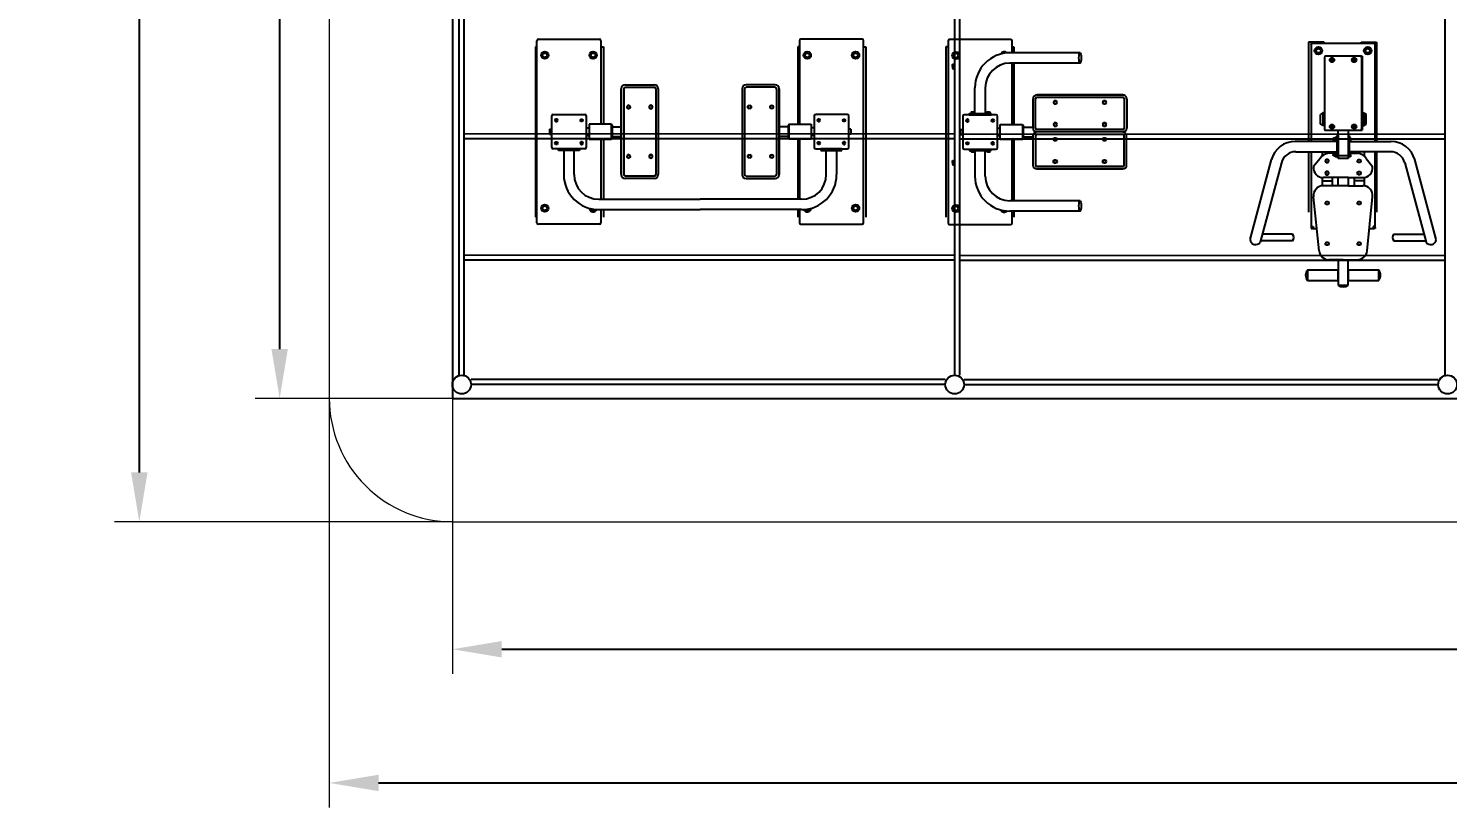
# Model space of a CAD drawing. Header units: millimetres. Extents: x -6447 to 5849, y -3618 to 2655.
# Drawn here: x -6447 to -689, y -3618 to -459 of the extents above; entities that cross this region are included whole.
import ezdxf

# ---------------------------------------------------------------- set-up
doc = ezdxf.new("R2010")
doc.units = ezdxf.units.MM
for name, color, linetype in [('DIKOM_ЗОНА', 80, 'Continuous'), ('DIKOM_ОБЪЕКТ', 7, 'Continuous'), ('DIKOM_РАЗМЕР_ЗОНА', 7, 'Continuous'), ('DIKOM_РАЗМЕР_ОБЪЕКТА', 7, 'Continuous')]:
    doc.layers.add(name, color=color, linetype=linetype)
doc.styles.add('style1', font='arial.ttf', dxfattribs={"width": 0.8})
doc.dimstyles.new('1-50', dxfattribs={"dimtxt": 300, "dimasz": 200, "dimexe": 100, "dimexo": 0, "dimgap": 100, "dimtad": 1, "dimdec": 0, "dimtxsty": 'style1', "dimcen": 0, "dimclrd": 7, "dimclre": 7, "dimadec": 1, "dimazin": 2, "dimtfac": 1, "dimtdec": 0, "dimtmove": 0, "dimatfit": 3, "dimfxl": 0, "dimlwd": 25, "dimlwe": 18, "dimarcsym": 0})

# ---------------------------------------------------------------- blocks, each defined once
blk = doc.blocks.new('*D0')
at = {"layer": 'Defpoints', "color": 0, "transparency": 16777216}
for p in [(-4725.7, -1959), (5348.7, -1960), (5348.7, -2976)]:
    blk.add_point(p, dxfattribs=at)
at = {"layer": 'DIKOM_РАЗМЕР_ОБЪЕКТА', "color": 7, "lineweight": 18, "transparency": 16777216}
for p, q in [((-4725.7, -1959), (-4725.7, -3076)), ((5348.7, -1960), (5348.7, -3076))]:
    blk.add_line(p, q, dxfattribs=at)
at = {"layer": 'DIKOM_РАЗМЕР_ОБЪЕКТА', "color": 7, "lineweight": 25, "transparency": 16777216}
blk.add_line((-4525.7, -2976), (5148.7, -2976), dxfattribs=at)
at = {"layer": 'DIKOM_РАЗМЕР_ОБЪЕКТА', "color": 7, "transparency": 16777216}
for points in [[(-4525.7, -2942.7), (-4525.7, -3009.3), (-4725.7, -2976)], [(5148.7, -2942.7), (5148.7, -3009.3), (5348.7, -2976)]]:
    blk.add_solid(points, dxfattribs=at)
at = {"layer": 'DIKOM_РАЗМЕР_ОБЪЕКТА', "color": 0, "transparency": 16777216, "insert": (311.5, -2722.8), "char_height": 300, "attachment_point": 5, "style": 'style1'}
blk.add_mtext('10000', dxfattribs=at)
blk = doc.blocks.new('*D1')
at = {"layer": 'Defpoints', "color": 0, "transparency": 16777216}
for p in [(-5427, 2154.8), (-4725.7, 2154.8), (-4725.7, -1959)]:
    blk.add_point(p, dxfattribs=at)
at = {"layer": 'DIKOM_РАЗМЕР_ОБЪЕКТА', "color": 7, "lineweight": 18, "transparency": 16777216}
for p, q in [((-4725.7, 2154.8), (-5527, 2154.8)), ((-4725.7, -1959), (-5527, -1959))]:
    blk.add_line(p, q, dxfattribs=at)
at = {"layer": 'DIKOM_РАЗМЕР_ОБЪЕКТА', "color": 7, "lineweight": 25, "transparency": 16777216}
blk.add_line((-5427, -1759), (-5427, 1954.8), dxfattribs=at)
at = {"layer": 'DIKOM_РАЗМЕР_ОБЪЕКТА', "color": 7, "transparency": 16777216}
for points in [[(-5460.3, 1954.8), (-5393.7, 1954.8), (-5427, 2154.8)], [(-5460.3, -1759), (-5393.7, -1759), (-5427, -1959)]]:
    blk.add_solid(points, dxfattribs=at)
at = {"layer": 'DIKOM_РАЗМЕР_ОБЪЕКТА', "color": 0, "transparency": 16777216, "insert": (-5680.2, 97.9), "char_height": 300, "attachment_point": 5, "rotation": 90, "style": 'style1'}
blk.add_mtext('4000', dxfattribs=at)
blk = doc.blocks.new('*D2')
at = {"layer": 'Defpoints', "color": 0, "transparency": 16777216}
for p in [(-4725.7, 2654.8), (-5996.5, -2459), (-4725.7, -2459)]:
    blk.add_point(p, dxfattribs=at)
at = {"layer": 'DIKOM_РАЗМЕР_ЗОНА', "color": 7, "lineweight": 18, "transparency": 16777216}
for p, q in [((-4725.7, 2654.8), (-6096.5, 2654.8)), ((-4725.7, -2459), (-6096.5, -2459))]:
    blk.add_line(p, q, dxfattribs=at)
at = {"layer": 'DIKOM_РАЗМЕР_ЗОНА', "color": 7, "lineweight": 25, "transparency": 16777216}
blk.add_line((-5996.5, 2454.8), (-5996.5, -2259), dxfattribs=at)
at = {"layer": 'DIKOM_РАЗМЕР_ЗОНА', "color": 7, "transparency": 16777216}
for points in [[(-6029.8, 2454.8), (-5963.2, 2454.8), (-5996.5, 2654.8)], [(-6029.8, -2259), (-5963.2, -2259), (-5996.5, -2459)]]:
    blk.add_solid(points, dxfattribs=at)
at = {"layer": 'DIKOM_РАЗМЕР_ЗОНА', "color": 0, "transparency": 16777216, "insert": (-6249.7, 97.9), "char_height": 300, "attachment_point": 5, "rotation": 90, "style": 'style1'}
blk.add_mtext('5000', dxfattribs=at)
blk = doc.blocks.new('*D3')
at = {"layer": 'Defpoints', "color": 0, "transparency": 16777216}
for p in [(-5225.7, -1959), (5848.7, -1959), (5848.7, -3518)]:
    blk.add_point(p, dxfattribs=at)
at = {"layer": 'DIKOM_РАЗМЕР_ЗОНА', "color": 7, "lineweight": 18, "transparency": 16777216}
for p, q in [((-5225.7, -1959), (-5225.7, -3618)), ((5848.7, -1959), (5848.7, -3618))]:
    blk.add_line(p, q, dxfattribs=at)
at = {"layer": 'DIKOM_РАЗМЕР_ЗОНА', "color": 7, "lineweight": 25, "transparency": 16777216}
blk.add_line((-5025.7, -3518), (5648.7, -3518), dxfattribs=at)
at = {"layer": 'DIKOM_РАЗМЕР_ЗОНА', "color": 7, "transparency": 16777216}
for points in [[(-5025.7, -3484.7), (-5025.7, -3551.3), (-5225.7, -3518)], [(5648.7, -3484.7), (5648.7, -3551.3), (5848.7, -3518)]]:
    blk.add_solid(points, dxfattribs=at)
at = {"layer": 'DIKOM_РАЗМЕР_ЗОНА', "color": 0, "transparency": 16777216, "insert": (311.5, -3264.8), "char_height": 300, "attachment_point": 5, "style": 'style1'}
blk.add_mtext('11000', dxfattribs=at)

msp = doc.modelspace()

# ---------------------------------------------------------------- linework, layer by layer
at = {"layer": 'DIKOM_ЗОНА', "color": 3, "lineweight": 15}
msp.add_lwpolyline([(-4725.7, -2459), (5348.7, -2459, 0.414214), (5848.7, -1959), (5848.7, 2154.8, 0.414214), (5348.7, 2654.8), (-4725.7, 2654.8, 0.414214), (-5225.7, 2154.8), (-5225.7, -1959, 0.414214)], format="xyb", close=True, dxfattribs=at)
at = {"layer": 'DIKOM_ОБЪЕКТ'}
for p, q in [((-4725.7, 2154.8), (-4725.7, -1959)), ((-4698.5, -1864.8), (-4698.5, 2060.5)), ((-4678.5, -1864.8), (-4678.5, 2060.5)), ((-2688.5, 2059.2), (-2688.5, -1864.8)), ((-2668.5, 2059.2), (-2668.5, -1864.8)), ((-698.5, -1864.8), (-698.5, 2060.5)), ((-4383.4, -1246.4), (-4383.4, -508.4)), ((-4377.4, -502.4), (-4129.4, -502.4)), ((-4123.4, -508.4), (-4123.4, -847.4)), ((-3318.4, -508.4), (-3318.4, -847.4)), ((-3064.4, -502.4), (-3312.4, -502.4)), ((-3058.4, -1246.4), (-3058.4, -508.4)), ((-2715.3, -509.5), (-2715.3, -1247.5)), ((-2461.3, -503.5), (-2709.3, -503.5)), ((-2455.3, -557.5), (-2455.3, -509.5)), ((-1189.5, -514.3), (-1252.5, -514.3)), ((-1252.5, -514.3), (-1252.5, -916.7)), ((-1189.5, -519.3), (-1189.5, -514.3)), ((-1039.5, -514.3), (-976.5, -514.3)), ((-1039.5, -519.3), (-1039.5, -514.3)), ((-976.5, -514.3), (-976.5, -916.7)), ((-4383.4, -533.3), (-4389.5, -533.3)), ((-4389.5, -533.3), (-4389.5, -1223.3)), ((-4123.4, -533.3), (-4113.5, -533.3)), ((-4113.5, -533.3), (-4113.5, -847.4)), ((-3318.4, -533.3), (-3324.5, -533.3)), ((-3324.5, -533.3), (-3324.5, -847.4)), ((-3058.4, -533.3), (-3048.5, -533.3)), ((-3048.5, -533.3), (-3048.5, -1223.3)), ((-2715.3, -533.3), (-2724.5, -533.3)), ((-2724.5, -533.3), (-2724.5, -1223.3)), ((-2179.6, -557.5), (-2464.3, -557.5)), ((-2455.3, -533.3), (-2448.5, -533.3)), ((-2448.5, -533.3), (-2448.5, -557.5)), ((-1238.5, -519.3), (-1242.5, -519.3)), ((-1242.5, -523.3), (-1242.5, -519.3)), ((-1242.5, -523.3), (-1242.5, -519.3)), ((-1238.5, -519.3), (-1242.5, -519.3)), ((-1242.5, -523.3), (-1242.5, -519.3)), ((-1242.5, -519.3), (-1238.5, -519.3)), ((-1242.5, -523.3), (-1242.5, -916.7)), ((-986.5, -519.3), (-1238.5, -519.3)), ((-1041.5, -571.8), (-1183.5, -571.8)), ((-1035.5, -571.8), (-1037.5, -571.8)), ((-1035.5, -571.8), (-1037.5, -571.8)), ((-1037.5, -571.8), (-1037.5, -576.8)), ((-1035.5, -571.8), (-1035.5, -871.8)), ((-986.5, -519.3), (-982.5, -519.3)), ((-982.5, -519.3), (-986.5, -519.3)), ((-982.5, -519.3), (-982.5, -523.3)), ((-982.5, -523.3), (-982.5, -519.3)), ((-982.5, -916.7), (-982.5, -523.3)), ((-2696.9, -605.2), (-2696, -603.6)), ((-2696.9, -612.8), (-2696.9, -605.2)), ((-2696.9, -612.8), (-2696.9, -620.4)), ((-2696.9, -620.4), (-2696, -622)), ((-2696, -603.6), (-2690.5, -603.6)), ((-2696, -608.2), (-2690.5, -608.2)), ((-2696, -617.4), (-2690.5, -617.4)), ((-2696, -622), (-2690.5, -622)), ((-2690.5, -612.8), (-2690.5, -602.8)), ((-2690.5, -602.8), (-2688.5, -602.8)), ((-2690.5, -603.6), (-2690.5, -612.8)), ((-2690.5, -622), (-2690.5, -612.8)), ((-2690.5, -612.8), (-2690.5, -622.8)), ((-2690.5, -622.8), (-2688.5, -622.8)), ((-2688.5, -602.8), (-2688.5, -612.8)), ((-2688.5, -622.8), (-2688.5, -612.8)), ((-2179.6, -599.5), (-2464.3, -599.5)), ((-2455.3, -848.5), (-2455.3, -599.5)), ((-2448.5, -599.5), (-2448.5, -848.5)), ((-1187.5, -575.8), (-1187.5, -867.8)), ((-1037.5, -576.8), (-1037.5, -866.8)), ((-4025, -687.4), (-3907, -687.4)), ((-3416.7, -687.4), (-3534.7, -687.4)), ((-4041, -1051.4), (-4041, -703.4)), ((-4041, -703.4), (-4041, -1051.4)), ((-4031, -703.4), (-4031, -1051.4)), ((-4025, -697.4), (-3907, -697.4)), ((-3901, -703.4), (-3901, -1051.4)), ((-3891, -703.4), (-3891, -1051.4)), ((-3550.7, -703.4), (-3550.7, -1051.4)), ((-3540.7, -703.4), (-3540.7, -1051.4)), ((-3416.7, -697.4), (-3534.7, -697.4)), ((-3410.7, -703.4), (-3410.7, -1051.4)), ((-3400.7, -1051.4), (-3400.7, -703.4)), ((-3400.7, -703.4), (-3400.7, -1051.4)), ((-2606.3, -803.5), (-2606.3, -699.5)), ((-2564.3, -699.5), (-2564.3, -803.5)), ((-2370.6, -862.4), (-2370.6, -744.4)), ((-2360.6, -862.4), (-2360.6, -744.4)), ((-2354.6, -728.4), (-2006.6, -728.5)), ((-2006.6, -728.5), (-2354.6, -728.4)), ((-2006.6, -738.5), (-2354.6, -738.4)), ((-2000.6, -744.5), (-2000.6, -862.5)), ((-1990.6, -744.5), (-1990.6, -862.5)), ((-4011, -769.9), (-4017.5, -773.6)), ((-4017.5, -773.6), (-4017.5, -781.1)), ((-4017.5, -781.1), (-4011, -784.9)), ((-4004.5, -773.6), (-4011, -769.9)), ((-4011, -784.9), (-4004.5, -781.1)), ((-4004.5, -781.1), (-4004.5, -773.6)), ((-3921, -769.9), (-3927.5, -773.6)), ((-3927.5, -773.6), (-3927.5, -781.1)), ((-3927.5, -781.1), (-3921, -784.9)), ((-3914.5, -773.6), (-3921, -769.9)), ((-3921, -784.9), (-3914.5, -781.1)), ((-3914.5, -781.1), (-3914.5, -773.6)), ((-3527.2, -773.6), (-3520.7, -769.9)), ((-3527.2, -781.1), (-3527.2, -773.6)), ((-3520.7, -784.9), (-3527.2, -781.1)), ((-3520.7, -769.9), (-3514.2, -773.6)), ((-3514.2, -781.1), (-3520.7, -784.9)), ((-3514.2, -773.6), (-3514.2, -781.1)), ((-3437.2, -773.6), (-3430.7, -769.9)), ((-3437.2, -781.1), (-3437.2, -773.6)), ((-3430.7, -784.9), (-3437.2, -781.1)), ((-3430.7, -769.9), (-3424.2, -773.6)), ((-3424.2, -781.1), (-3430.7, -784.9)), ((-3424.2, -773.6), (-3424.2, -781.1)), ((-2630.1, -808.5), (-2630.1, -803.5)), ((-2630.1, -803.5), (-2540.6, -803.5)), ((-2621, -798.2), (-2622.4, -799)), ((-2622.4, -799), (-2622.4, -803.5)), ((-2622.4, -803.5), (-2614.9, -803.5)), ((-2614.9, -798.2), (-2621, -798.2)), ((-2618.6, -799), (-2618.6, -803.5)), ((-2614.9, -798.2), (-2608.7, -798.2)), ((-2607.4, -803.5), (-2614.9, -803.5)), ((-2611.1, -799), (-2611.1, -803.5)), ((-2608.7, -798.2), (-2607.4, -799)), ((-2607.4, -799), (-2607.4, -803.5)), ((-2557.7, -798.2), (-2559, -799)), ((-2559, -799), (-2559, -803.5)), ((-2559, -803.5), (-2551.5, -803.5)), ((-2551.5, -798.2), (-2557.7, -798.2)), ((-2555.3, -799), (-2555.3, -803.5)), ((-2551.5, -798.2), (-2545.4, -798.2)), ((-2544, -803.5), (-2551.5, -803.5)), ((-2547.8, -799), (-2547.8, -803.5)), ((-2545.4, -798.2), (-2544, -799)), ((-2544, -799), (-2544, -803.5)), ((-2540.6, -808.5), (-2540.6, -803.5)), ((-2284.4, -751.9), (-2288.1, -758.4)), ((-2288.1, -758.4), (-2284.4, -764.9)), ((-2276.9, -751.9), (-2284.4, -751.9)), ((-2284.4, -764.9), (-2276.9, -764.9)), ((-2273.1, -758.4), (-2276.9, -751.9)), ((-2276.9, -764.9), (-2273.1, -758.4)), ((-2084.4, -752), (-2088.1, -758.5)), ((-2088.1, -758.5), (-2084.4, -765)), ((-2076.9, -752), (-2084.4, -752)), ((-2084.4, -765), (-2076.9, -765)), ((-2073.1, -758.5), (-2076.9, -752)), ((-2076.9, -765), (-2073.1, -758.5)), ((-1194.5, -801.3), (-1204.5, -807.1)), ((-1187.5, -801.3), (-1194.5, -801.3)), ((-1194.5, -801.3), (-1194.5, -852.3)), ((-1035.5, -801.3), (-1028.5, -801.3)), ((-1028.5, -801.3), (-1018.5, -807.1)), ((-1028.5, -801.3), (-1028.5, -852.3)), ((-4323.4, -941.4), (-4323.4, -813.4)), ((-4317.4, -807.4), (-4189.4, -807.4)), ((-4307.5, -826), (-4310.4, -831)), ((-4310.4, -831), (-4307.5, -836)), ((-4301.8, -826), (-4307.5, -826)), ((-4307.5, -836), (-4301.8, -836)), ((-4298.9, -831), (-4301.8, -826)), ((-4301.8, -836), (-4298.9, -831)), ((-4207.8, -831), (-4205, -826)), ((-4205, -836), (-4207.8, -831)), ((-4205, -826), (-4199.2, -826)), ((-4199.2, -836), (-4205, -836)), ((-4199.2, -826), (-4196.3, -831)), ((-4196.3, -831), (-4199.2, -836)), ((-4183.4, -813.4), (-4183.4, -941.4)), ((-4183.4, -862.4), (-4171.4, -862.4)), ((-4171.4, -847.4), (-4171.4, -907.4)), ((-4081.4, -847.4), (-4171.4, -847.4)), ((-4081.4, -907.4), (-4081.4, -847.4)), ((-4081.4, -847.4), (-4077.4, -851.1)), ((-4077.4, -851.1), (-4077.4, -903.9)), ((-4077.4, -857.4), (-4041, -857.4)), ((-3364.4, -857.4), (-3400.7, -857.4)), ((-3360.4, -847.4), (-3364.4, -851.1)), ((-3364.4, -851.1), (-3364.4, -903.9)), ((-3360.4, -907.4), (-3360.4, -847.4)), ((-3360.4, -847.4), (-3270.4, -847.4)), ((-3270.4, -847.4), (-3270.4, -907.4)), ((-3258.4, -862.4), (-3270.4, -862.4)), ((-3258.4, -813.4), (-3258.4, -941.4)), ((-3124.4, -807.4), (-3252.4, -807.4)), ((-3242.5, -826), (-3245.4, -831)), ((-3245.4, -831), (-3242.5, -836)), ((-3236.8, -826), (-3242.5, -826)), ((-3242.5, -836), (-3236.8, -836)), ((-3233.9, -831), (-3236.8, -826)), ((-3236.8, -836), (-3233.9, -831)), ((-3142.8, -831), (-3140, -826)), ((-3140, -836), (-3142.8, -831)), ((-3140, -826), (-3134.2, -826)), ((-3134.2, -836), (-3140, -836)), ((-3134.2, -826), (-3131.3, -831)), ((-3131.3, -831), (-3134.2, -836)), ((-3118.4, -941.4), (-3118.4, -813.4)), ((-2655.3, -814.5), (-2655.3, -942.5)), ((-2521.3, -808.5), (-2649.3, -808.5)), ((-2639.5, -827.1), (-2642.4, -832.1)), ((-2642.4, -832.1), (-2639.5, -837.1)), ((-2633.8, -827.1), (-2639.5, -827.1)), ((-2639.5, -837.1), (-2633.8, -837.1)), ((-2630.9, -832.1), (-2633.8, -827.1)), ((-2633.8, -837.1), (-2630.9, -832.1)), ((-2630.1, -808.5), (-2540.6, -808.5)), ((-2539.8, -832.1), (-2536.9, -827.1)), ((-2536.9, -837.1), (-2539.8, -832.1)), ((-2536.9, -827.1), (-2531.2, -827.1)), ((-2531.2, -837.1), (-2536.9, -837.1)), ((-2531.2, -827.1), (-2528.3, -832.1)), ((-2528.3, -832.1), (-2531.2, -837.1)), ((-2515.3, -942.5), (-2515.3, -814.5)), ((-2515.3, -863.5), (-2503.3, -863.5)), ((-2503.3, -908.5), (-2503.3, -848.5)), ((-2503.3, -848.5), (-2413.3, -848.5)), ((-2413.3, -848.5), (-2413.3, -908.5)), ((-2413.3, -848.5), (-2409.3, -851.9)), ((-2409.3, -904.7), (-2409.3, -851.9)), ((-2409.3, -858.5), (-2370.6, -858.5)), ((-2284.4, -841.9), (-2288.1, -848.4)), ((-2288.1, -848.4), (-2284.4, -854.9)), ((-2276.9, -841.9), (-2284.4, -841.9)), ((-2284.4, -854.9), (-2276.9, -854.9)), ((-2273.1, -848.5), (-2276.9, -841.9)), ((-2276.9, -854.9), (-2273.1, -848.5)), ((-2084.4, -842), (-2088.1, -848.5)), ((-2088.1, -848.5), (-2084.4, -855)), ((-2076.9, -842), (-2084.4, -842)), ((-2084.4, -855), (-2076.9, -855)), ((-2073.1, -848.5), (-2076.9, -842)), ((-2076.9, -855), (-2073.1, -848.5)), ((-1204.5, -846.6), (-1204.5, -807.1)), ((-1194.5, -852.3), (-1204.5, -846.6)), ((-1187.5, -852.3), (-1194.5, -852.3)), ((-1035.5, -852.3), (-1028.5, -852.3)), ((-1028.5, -852.3), (-1018.5, -846.6)), ((-1018.5, -846.6), (-1018.5, -807.1)), ((-2688.5, -886.8), (-4678.5, -885.9)), ((-2688.5, -906.8), (-4678.5, -905.9)), ((-4332.1, -867.4), (-4332.1, -887.4)), ((-4332.1, -867.4), (-4323.4, -867.4)), ((-4332.1, -887.4), (-4323.4, -887.4)), ((-4310.4, -923.8), (-4307.5, -918.8)), ((-4307.5, -918.8), (-4301.8, -918.8)), ((-4301.8, -918.8), (-4298.9, -923.8)), ((-4205, -918.8), (-4207.8, -923.8)), ((-4199.2, -918.8), (-4205, -918.8)), ((-4196.3, -923.8), (-4199.2, -918.8)), ((-4183.4, -892.4), (-4171.4, -892.4)), ((-4171.4, -907.4), (-4081.4, -907.4)), ((-4123.4, -907.4), (-4123.4, -1151.4)), ((-4113.5, -907.4), (-4113.5, -1151.4)), ((-4081.4, -907.4), (-4077.4, -903.9)), ((-4077.4, -897.4), (-4041, -897.4)), ((-3364.4, -897.4), (-3400.7, -897.4)), ((-3360.4, -907.4), (-3364.4, -903.9)), ((-3270.4, -907.4), (-3360.4, -907.4)), ((-3324.5, -907.4), (-3324.5, -1151.4)), ((-3318.4, -907.4), (-3318.4, -1151.4)), ((-3258.4, -892.4), (-3270.4, -892.4)), ((-3245.4, -923.8), (-3242.5, -918.8)), ((-3242.5, -918.8), (-3236.8, -918.8)), ((-3236.8, -918.8), (-3233.9, -923.8)), ((-3140, -918.8), (-3142.8, -923.8)), ((-3134.2, -918.8), (-3140, -918.8)), ((-3131.3, -923.8), (-3134.2, -918.8)), ((-3109.6, -867.4), (-3118.4, -867.4)), ((-3109.6, -887.4), (-3118.4, -887.4)), ((-3109.6, -867.4), (-3109.6, -887.4)), ((-2668, -886.8), (-698.5, -885.9)), ((-2668, -906.8), (-698.5, -905.9)), ((-2664.1, -888.5), (-2664.1, -868.5)), ((-2664.1, -868.5), (-2655.3, -868.5)), ((-2664.1, -888.5), (-2655.3, -888.5)), ((-2642.4, -924.9), (-2639.5, -919.9)), ((-2639.5, -919.9), (-2633.8, -919.9)), ((-2633.8, -919.9), (-2630.9, -924.9)), ((-2536.9, -919.9), (-2539.8, -924.9)), ((-2531.2, -919.9), (-2536.9, -919.9)), ((-2528.3, -924.9), (-2531.2, -919.9)), ((-2515.3, -893.5), (-2503.3, -893.5)), ((-2413.3, -908.5), (-2503.3, -908.5)), ((-2455.3, -1157.5), (-2455.3, -908.5)), ((-2448.5, -908.5), (-2448.5, -1157.5)), ((-2413.3, -908.5), (-2409.3, -904.7)), ((-2409.3, -898.5), (-2370.7, -898.5)), ((-2370.7, -894.4), (-2370.7, -1012.4)), ((-2360.7, -894.4), (-2360.7, -1012.4)), ((-2006.7, -888.5), (-2354.7, -888.4)), ((-2006.6, -868.5), (-2354.6, -868.4)), ((-2006.6, -878.5), (-2354.6, -878.4)), ((-2006.6, -878.5), (-2354.6, -878.4)), ((-2288.2, -908.4), (-2284.4, -901.9)), ((-2284.4, -914.9), (-2288.2, -908.4)), ((-2284.4, -901.9), (-2276.9, -901.9)), ((-2276.9, -914.9), (-2284.4, -914.9)), ((-2276.9, -901.9), (-2273.1, -908.5)), ((-2273.1, -908.5), (-2276.9, -914.9)), ((-2088.2, -908.5), (-2084.4, -902)), ((-2084.4, -915), (-2088.2, -908.5)), ((-2084.4, -902), (-2076.9, -902)), ((-2076.9, -915), (-2084.4, -915)), ((-2076.9, -902), (-2073.1, -908.5)), ((-2073.1, -908.5), (-2076.9, -915)), ((-2000.7, -1012.5), (-2000.7, -894.5)), ((-1990.7, -1012.5), (-1990.7, -894.5)), ((-1137.5, -916.7), (-1306.4, -916.7)), ((-1183.5, -871.8), (-1041.5, -871.8)), ((-1151.3, -904.2), (-1152.5, -905.4)), ((-1152.5, -905.4), (-1152.5, -908.2)), ((-1152.5, -910.9), (-1152.5, -908.2)), ((-1151.3, -912.2), (-1152.5, -910.9)), ((-1146.3, -904.8), (-1151.9, -904.8)), ((-1146.3, -911.5), (-1151.9, -911.5)), ((-1146.3, -904.2), (-1151.3, -904.2)), ((-1151.3, -904.2), (-1151.3, -908.2)), ((-1151.3, -912.2), (-1151.3, -908.2)), ((-1146.3, -912.2), (-1151.3, -912.2)), ((-1145.3, -900.7), (-1146.3, -902.3)), ((-1146.3, -902.3), (-1146.3, -908.2)), ((-1146.3, -914), (-1146.3, -908.2)), ((-1145.3, -915.7), (-1146.3, -914)), ((-1140.5, -900.7), (-1145.3, -900.7)), ((-1140.5, -904.4), (-1145.3, -904.4)), ((-1140.5, -911.9), (-1145.3, -911.9)), ((-1140.5, -915.7), (-1145.3, -915.7)), ((-1139.5, -902.3), (-1140.5, -900.7)), ((-1139.5, -914), (-1140.5, -915.7)), ((-1137.5, -902.1), (-1139.5, -902.1)), ((-1139.5, -902.1), (-1139.5, -908.2)), ((-1139.5, -908.2), (-1139.5, -902.3)), ((-1139.5, -907.8), (-1137.5, -907.1)), ((-1139.5, -914.3), (-1139.5, -908.2)), ((-1139.5, -908.2), (-1139.5, -914)), ((-1137.5, -908.5), (-1139.5, -909.3)), ((-1137.5, -914.3), (-1139.5, -914.3)), ((-1132.5, -892.9), (-1137.5, -892.9)), ((-1137.5, -892.9), (-1137.5, -982.5)), ((-1137.5, -908.2), (-1137.5, -902.1)), ((-1137.5, -908.2), (-1137.5, -914.3)), ((-1132.5, -965.1), (-1132.5, -871.8)), ((-1132.5, -892.9), (-1132.5, -982.5)), ((-1092.5, -871.8), (-1092.5, -965.1)), ((-1092.5, -892.9), (-1092.5, -982.5)), ((-1092.5, -892.9), (-1087.5, -892.9)), ((-1087.5, -892.9), (-1087.5, -982.5)), ((-1083, -900.7), (-1087.5, -900.7)), ((-1087.5, -900.7), (-1087.5, -908.2)), ((-1083, -904.4), (-1087.5, -904.4)), ((-1087.5, -915.7), (-1087.5, -908.2)), ((-1083, -911.9), (-1087.5, -911.9)), ((-1083, -915.7), (-1087.5, -915.7)), ((-1087.5, -916.7), (-918.6, -916.7)), ((-1082.2, -902), (-1083, -900.7)), ((-1082.2, -914.3), (-1083, -915.7)), ((-1082.2, -908.2), (-1082.2, -902)), ((-1082.2, -908.2), (-1082.2, -914.3)), ((-1037.5, -871.8), (-1037.5, -866.8)), ((-1037.5, -871.8), (-1035.5, -871.8)), ((-1035.5, -871.8), (-1037.5, -871.8)), ((-4189.4, -947.4), (-4317.4, -947.4)), ((-4307.5, -928.8), (-4310.4, -923.8)), ((-4301.8, -928.8), (-4307.5, -928.8)), ((-4298.9, -923.8), (-4301.8, -928.8)), ((-4295.9, -953.4), (-4295.9, -947.4)), ((-4295.9, -947.4), (-4210.9, -947.4)), ((-4210.9, -953.4), (-4295.9, -953.4)), ((-4274.4, -953.4), (-4274.4, -1051.4)), ((-4232.4, -1051.4), (-4232.4, -953.4)), ((-4210.9, -947.4), (-4210.9, -953.4)), ((-4207.8, -923.8), (-4205, -928.8)), ((-4205, -928.8), (-4199.2, -928.8)), ((-4199.2, -928.8), (-4196.3, -923.8)), ((-4011, -969.9), (-4017.5, -973.6)), ((-4017.5, -973.6), (-4017.5, -981.1)), ((-4004.5, -973.6), (-4011, -969.9)), ((-4004.5, -981.1), (-4004.5, -973.6)), ((-3921, -969.9), (-3927.5, -973.6)), ((-3927.5, -973.6), (-3927.5, -981.1)), ((-3914.5, -973.6), (-3921, -969.9)), ((-3914.5, -981.1), (-3914.5, -973.6)), ((-3527.2, -973.6), (-3520.7, -969.9)), ((-3527.2, -981.1), (-3527.2, -973.6)), ((-3520.7, -969.9), (-3514.2, -973.6)), ((-3514.2, -973.6), (-3514.2, -981.1)), ((-3437.2, -973.6), (-3430.7, -969.9)), ((-3437.2, -981.1), (-3437.2, -973.6)), ((-3430.7, -969.9), (-3424.2, -973.6)), ((-3424.2, -973.6), (-3424.2, -981.1)), ((-3252.4, -947.4), (-3124.4, -947.4)), ((-3242.5, -928.8), (-3245.4, -923.8)), ((-3236.8, -928.8), (-3242.5, -928.8)), ((-3233.9, -923.8), (-3236.8, -928.8)), ((-3230.9, -947.4), (-3230.9, -953.4)), ((-3145.9, -947.4), (-3230.9, -947.4)), ((-3230.9, -953.4), (-3145.9, -953.4)), ((-3209.4, -1051.4), (-3209.4, -953.4)), ((-3167.4, -953.4), (-3167.4, -1051.4)), ((-3145.9, -953.4), (-3145.9, -947.4)), ((-3142.8, -923.8), (-3140, -928.8)), ((-3140, -928.8), (-3134.2, -928.8)), ((-3134.2, -928.8), (-3131.3, -923.8)), ((-2649.3, -948.5), (-2521.3, -948.5)), ((-2639.5, -929.9), (-2642.4, -924.9)), ((-2633.8, -929.9), (-2639.5, -929.9)), ((-2630.9, -924.9), (-2633.8, -929.9)), ((-2630.1, -948.5), (-2540.6, -948.5)), ((-2630.1, -948.5), (-2630.1, -953.5)), ((-2630.1, -953.5), (-2540.6, -953.5)), ((-2622.4, -958), (-2622.4, -953.5)), ((-2622.4, -953.5), (-2614.9, -953.5)), ((-2621, -958.8), (-2622.4, -958)), ((-2614.9, -958.8), (-2621, -958.8)), ((-2618.6, -958), (-2618.6, -953.5)), ((-2607.4, -953.5), (-2614.9, -953.5)), ((-2614.9, -958.8), (-2608.7, -958.8)), ((-2611.1, -958), (-2611.1, -953.5)), ((-2608.7, -958.8), (-2607.4, -958)), ((-2607.4, -958), (-2607.4, -953.5)), ((-2606.3, -953.5), (-2606.3, -1057.5)), ((-2564.3, -1057.5), (-2564.3, -953.5)), ((-2559, -958), (-2559, -953.5)), ((-2559, -953.5), (-2551.5, -953.5)), ((-2557.7, -958.8), (-2559, -958)), ((-2551.5, -958.8), (-2557.7, -958.8)), ((-2555.3, -958), (-2555.3, -953.5)), ((-2544, -953.5), (-2551.5, -953.5)), ((-2551.5, -958.8), (-2545.4, -958.8)), ((-2547.8, -958), (-2547.8, -953.5)), ((-2545.4, -958.8), (-2544, -958)), ((-2544, -958), (-2544, -953.5)), ((-2540.6, -948.5), (-2540.6, -953.5)), ((-2539.8, -924.9), (-2536.9, -929.9)), ((-2536.9, -929.9), (-2531.2, -929.9)), ((-2531.2, -929.9), (-2528.3, -924.9)), ((-1304.8, -958.7), (-1137.5, -958.7)), ((-1252.5, -958.7), (-1252.5, -1204.3)), ((-1242.5, -958.7), (-1242.5, -1265.3)), ((-1197.5, -958.7), (-1197.5, -977.6)), ((-1197.5, -958.7), (-1197.5, -975.6)), ((-1132.5, -965.1), (-1170.5, -965.1)), ((-1157.5, -958.7), (-1157.5, -965.1)), ((-1157.5, -958.7), (-1157.5, -965.1)), ((-1151.3, -967.5), (-1152.5, -968.8)), ((-1152.5, -968.8), (-1152.5, -971.5)), ((-1152.5, -974.3), (-1152.5, -971.5)), ((-1151.3, -975.5), (-1152.5, -974.3)), ((-1146.3, -968.2), (-1151.9, -968.2)), ((-1146.3, -974.8), (-1151.9, -974.8)), ((-1146.3, -967.5), (-1151.3, -967.5)), ((-1151.3, -967.5), (-1151.3, -971.5)), ((-1151.3, -975.5), (-1151.3, -971.5)), ((-1146.3, -975.5), (-1151.3, -975.5)), ((-1145.3, -964), (-1146.3, -965.7)), ((-1146.3, -965.7), (-1146.3, -971.5)), ((-1146.3, -977.4), (-1146.3, -971.5)), ((-1145.3, -979), (-1146.3, -977.4)), ((-1140.5, -964), (-1145.3, -964)), ((-1140.5, -967.7), (-1145.3, -967.7)), ((-1140.5, -975.3), (-1145.3, -975.3)), ((-1139.5, -965.7), (-1140.5, -964)), ((-1139.5, -977.4), (-1140.5, -979)), ((-1137.5, -965.4), (-1139.5, -965.4)), ((-1139.5, -965.4), (-1139.5, -971.5)), ((-1139.5, -971.5), (-1139.5, -965.7)), ((-1139.5, -971.1), (-1137.5, -970.4)), ((-1139.5, -977.6), (-1139.5, -971.5)), ((-1139.5, -971.5), (-1139.5, -977.4)), ((-1137.5, -971.9), (-1139.5, -972.6)), ((-1137.5, -977.6), (-1139.5, -977.6)), ((-1137.5, -971.5), (-1137.5, -965.4)), ((-1137.5, -971.5), (-1137.5, -977.6)), ((-1132.5, -965.1), (-1132.5, -986.7)), ((-1092.5, -975.9), (-1132.5, -975.9)), ((-1092.5, -965.1), (-1092.5, -986.7)), ((-1092.5, -965.1), (-1054.5, -965.1)), ((-920.2, -958.7), (-1087.5, -958.7)), ((-1083, -964), (-1087.5, -964)), ((-1087.5, -964), (-1087.5, -971.5)), ((-1083, -967.7), (-1087.5, -967.7)), ((-1087.5, -979), (-1087.5, -971.5)), ((-1083, -975.3), (-1087.5, -975.3)), ((-1082.2, -965.3), (-1083, -964)), ((-1082.2, -977.7), (-1083, -979)), ((-1082.2, -971.5), (-1082.2, -965.3)), ((-1082.2, -971.5), (-1082.2, -977.7)), ((-1067.5, -958.7), (-1067.5, -965.1)), ((-1067.5, -958.7), (-1067.5, -965.1)), ((-1027.5, -958.7), (-1027.5, -977.6)), ((-1027.5, -958.7), (-1027.5, -975.6)), ((-982.5, -1265.3), (-982.5, -958.7)), ((-976.5, -958.7), (-976.5, -1204.3)), ((-4017.5, -981.1), (-4011, -984.9)), ((-4011, -984.9), (-4004.5, -981.1)), ((-3927.5, -981.1), (-3921, -984.9)), ((-3921, -984.9), (-3914.5, -981.1)), ((-3520.7, -984.9), (-3527.2, -981.1)), ((-3514.2, -981.1), (-3520.7, -984.9)), ((-3430.7, -984.9), (-3437.2, -981.1)), ((-3424.2, -981.1), (-3430.7, -984.9)), ((-2696.9, -995.2), (-2696, -993.6)), ((-2696.9, -1002.8), (-2696.9, -995.2)), ((-2696.9, -1002.8), (-2696.9, -1010.4)), ((-2696.9, -1010.4), (-2696, -1012)), ((-2696, -993.6), (-2690.5, -993.6)), ((-2696, -998.2), (-2690.5, -998.2)), ((-2696, -1007.4), (-2690.5, -1007.4)), ((-2696, -1012), (-2690.5, -1012)), ((-2690.5, -1002.8), (-2690.5, -992.8)), ((-2690.5, -992.8), (-2688.5, -992.8)), ((-2690.5, -993.6), (-2690.5, -1002.8)), ((-2690.5, -1012), (-2690.5, -1002.8)), ((-2690.5, -1002.8), (-2690.5, -1012.8)), ((-2690.5, -1012.8), (-2688.5, -1012.8)), ((-2688.5, -992.8), (-2688.5, -1002.8)), ((-2688.5, -1012.8), (-2688.5, -1002.8)), ((-2006.7, -1018.5), (-2354.7, -1018.4)), ((-2354.7, -1028.4), (-2006.7, -1028.5)), ((-2006.7, -1028.5), (-2354.7, -1028.4)), ((-2288.2, -998.5), (-2284.4, -992)), ((-2284.4, -1005), (-2288.2, -998.5)), ((-2284.4, -992), (-2276.9, -992)), ((-2276.9, -1005), (-2284.4, -1005)), ((-2276.9, -992), (-2273.2, -998.5)), ((-2273.2, -998.5), (-2276.9, -1005)), ((-2088.2, -998.5), (-2084.4, -992)), ((-2084.4, -1005), (-2088.2, -998.5)), ((-2084.4, -992), (-2076.9, -992)), ((-2076.9, -1005), (-2084.4, -1005)), ((-2076.9, -992), (-2073.2, -998.5)), ((-2073.2, -998.5), (-2076.9, -1005)), ((-1489.7, -1314.4), (-1403, -990.8)), ((-1362.8, -1003.2), (-1449.1, -1325)), ((-1205.5, -985.7), (-1232.2, -1019)), ((-1181.3, -989.5), (-1185, -996)), ((-1185, -996), (-1181.3, -1002.5)), ((-1173.7, -989.5), (-1181.3, -989.5)), ((-1181.3, -1002.5), (-1173.7, -1002.5)), ((-1170, -996), (-1173.7, -989.5)), ((-1173.7, -1002.5), (-1170, -996)), ((-1140.5, -979), (-1145.3, -979)), ((-1132.5, -982.5), (-1137.5, -982.5)), ((-1092.5, -986.7), (-1132.5, -986.7)), ((-1092.5, -982.5), (-1087.5, -982.5)), ((-1083, -979), (-1087.5, -979)), ((-1055, -996), (-1051.3, -989.5)), ((-1051.3, -1002.5), (-1055, -996)), ((-1051.3, -989.5), (-1043.7, -989.5)), ((-1043.7, -1002.5), (-1051.3, -1002.5)), ((-1043.7, -989.5), (-1040, -996)), ((-1040, -996), (-1043.7, -1002.5)), ((-1019.5, -985.7), (-992.8, -1019)), ((-862.2, -1003.2), (-776, -1325)), ((-735.3, -1314.4), (-822, -990.8)), ((-3907, -1057.4), (-4025, -1057.4)), ((-3907, -1067.4), (-4025, -1067.4)), ((-3534.7, -1057.4), (-3416.7, -1057.4)), ((-3534.7, -1067.4), (-3416.7, -1067.4)), ((-1197.5, -1063.4), (-1197.5, -1096.7)), ((-1197.5, -1076.4), (-1157.5, -1076.4)), ((-1092.5, -1063.8), (-1192.5, -1063.8)), ((-1181.3, -1038.7), (-1185, -1045.2)), ((-1185, -1045.2), (-1181.3, -1051.7)), ((-1173.7, -1038.7), (-1181.3, -1038.7)), ((-1181.3, -1051.7), (-1173.7, -1051.7)), ((-1170, -1045.2), (-1173.7, -1038.7)), ((-1173.7, -1051.7), (-1170, -1045.2)), ((-1157.5, -1063.8), (-1157.5, -1096.4)), ((-1157.5, -1063.8), (-1157.5, -1096.4)), ((-1132.5, -1096.4), (-1132.5, -1063.8)), ((-1092.5, -1063.8), (-1092.5, -1096.4)), ((-1092.5, -1063.8), (-1032.5, -1063.8)), ((-1067.5, -1063.8), (-1067.5, -1096.4)), ((-1067.5, -1063.8), (-1067.5, -1096.4)), ((-1027.5, -1076.4), (-1067.5, -1076.4)), ((-1055, -1045.2), (-1051.3, -1038.7)), ((-1051.3, -1051.7), (-1055, -1045.2)), ((-1051.3, -1038.7), (-1043.7, -1038.7)), ((-1043.7, -1051.7), (-1051.3, -1051.7)), ((-1043.7, -1038.7), (-1040, -1045.2)), ((-1040, -1045.2), (-1043.7, -1051.7)), ((-1027.5, -1063.4), (-1027.5, -1096.7)), ((-4132.4, -1151.4), (-3720.9, -1151.4)), ((-3309.4, -1151.4), (-3720.9, -1151.4)), ((-1210.2, -1361.1), (-1232.2, -1141.1)), ((-1092.5, -1096.4), (-1192.5, -1096.4)), ((-1092.5, -1096.4), (-1032.5, -1096.4)), ((-1014.8, -1361.1), (-992.8, -1141.1)), ((-4132.4, -1193.4), (-3720.9, -1193.4)), ((-4123.4, -1193.4), (-4123.4, -1246.4)), ((-4113.5, -1193.4), (-4113.5, -1223.3)), ((-3309.4, -1193.4), (-3720.9, -1193.4)), ((-3324.5, -1193.4), (-3324.5, -1223.3)), ((-3318.4, -1193.4), (-3318.4, -1246.4)), ((-2179.6, -1157.5), (-2464.3, -1157.5)), ((-2179.6, -1199.5), (-2464.3, -1199.5)), ((-2455.3, -1247.5), (-2455.3, -1199.5)), ((-2448.5, -1199.5), (-2448.5, -1223.3)), ((-1416.7, -1204.3), (-1414.5, -1204.3)), ((-1185, -1166.4), (-1181.3, -1159.9)), ((-1181.3, -1172.9), (-1185, -1166.4)), ((-1181.3, -1159.9), (-1173.7, -1159.9)), ((-1173.7, -1172.9), (-1181.3, -1172.9)), ((-1173.7, -1159.9), (-1170, -1166.4)), ((-1170, -1166.4), (-1173.7, -1172.9)), ((-1055, -1166.4), (-1051.3, -1159.9)), ((-1051.3, -1172.9), (-1055, -1166.4)), ((-1051.3, -1159.9), (-1043.7, -1159.9)), ((-1043.7, -1172.9), (-1051.3, -1172.9)), ((-1043.7, -1159.9), (-1040, -1166.4)), ((-1040, -1166.4), (-1043.7, -1172.9)), ((-4129.4, -1252.4), (-4377.4, -1252.4)), ((-3312.4, -1252.4), (-3064.4, -1252.4)), ((-2709.3, -1253.5), (-2461.3, -1253.5)), ((-1242.5, -1261.3), (-1234.5, -1261.3)), ((-1242.5, -1265.3), (-1242.5, -1269.3)), ((-1242.5, -1265.3), (-1242.5, -1269.3)), ((-1238.5, -1261.3), (-1238.5, -1269.3)), ((-1238.5, -1265.3), (-1234.5, -1265.3)), ((-1234.5, -1261.3), (-1234.5, -1269.3)), ((-982.5, -1261.3), (-990.5, -1261.3)), ((-990.5, -1261.3), (-990.5, -1269.3)), ((-986.5, -1265.3), (-990.5, -1265.3)), ((-986.5, -1261.3), (-986.5, -1269.3)), ((-982.5, -1265.3), (-982.5, -1269.3)), ((-1318.1, -1319.7), (-1447.6, -1319.7)), ((-1317.6, -1292.7), (-1440.4, -1292.7)), ((-1238.5, -1269.3), (-1242.5, -1269.3)), ((-1242.5, -1269.3), (-1238.5, -1269.3)), ((-1238.5, -1269.3), (-1219.4, -1269.3)), ((-1005.6, -1269.3), (-986.5, -1269.3)), ((-982.5, -1269.3), (-986.5, -1269.3)), ((-907.4, -1292.7), (-784.6, -1292.7)), ((-906.9, -1319.7), (-777.4, -1319.7)), ((-2688.5, -1378.8), (-4678.5, -1377.9)), ((-2667.8, -1378.8), (-698.5, -1377.9)), ((-1185, -1331.4), (-1181.3, -1324.9)), ((-1181.3, -1337.9), (-1185, -1331.4)), ((-1181.3, -1324.9), (-1173.7, -1324.9)), ((-1173.7, -1337.9), (-1181.3, -1337.9)), ((-1173.7, -1324.9), (-1170, -1331.4)), ((-1170, -1331.4), (-1173.7, -1337.9)), ((-1055, -1331.4), (-1051.3, -1324.9)), ((-1051.3, -1337.9), (-1055, -1331.4)), ((-1051.3, -1324.9), (-1043.7, -1324.9)), ((-1043.7, -1337.9), (-1051.3, -1337.9)), ((-1043.7, -1324.9), (-1040, -1331.4)), ((-1040, -1331.4), (-1043.7, -1337.9)), ((-2688.5, -1398.8), (-4678.5, -1397.9)), ((-2667.8, -1398.8), (-698.5, -1397.9)), ((-1132.5, -1438.5), (-1257.5, -1438.5)), ((-1257.5, -1438.5), (-1257.5, -1480.5)), ((-1112.5, -1396.4), (-1170.5, -1396.4)), ((-1132.5, -1396.4), (-1132.5, -1499.5)), ((-1132.5, -1480.5), (-1132.5, -1438.5)), ((-1112.5, -1396.4), (-1054.5, -1396.4)), ((-1092.5, -1499.5), (-1092.5, -1396.4)), ((-967.5, -1438.5), (-1092.5, -1438.5)), ((-1092.5, -1438.5), (-1092.5, -1480.5)), ((-967.5, -1480.5), (-967.5, -1438.5)), ((-1257.5, -1480.5), (-1132.5, -1480.5)), ((-1092.5, -1480.5), (-967.5, -1480.5)), ((-1132.5, -1499.5), (-1092.5, -1499.5)), ((-2726.5, -1882.8), (-4650.5, -1882.8)), ((-2650.5, -1882.8), (-726.5, -1882.8)), ((-2726.5, -1902.8), (-4650.5, -1902.8)), ((-2650.5, -1902.8), (-726.5, -1902.8)), ((-4725.7, -1959), (311.5, -1959))]:
    msp.add_line(p, q, dxfattribs=at)
for centre, radius in [((-4351.4, -567.4), 15), ((-4351.4, -567.4), 9), ((-4155.4, -567.4), 15), ((-4155.4, -567.4), 9), ((-3286.4, -567.4), 15), ((-3286.4, -567.4), 9), ((-3090.4, -567.4), 15), ((-3090.4, -567.4), 9), ((-2683.3, -568.5), 15), ((-2683.3, -568.5), 9), ((-1212.5, -549.3), 15.5), ((-1212.5, -549.3), 9), ((-1012.5, -549.3), 15.5), ((-1012.5, -549.3), 9), ((-1157.5, -586.8), 9), ((-1157.5, -586.8), 3.2), ((-1067.5, -586.8), 9), ((-1067.5, -586.8), 3.2), ((-4011, -777.4), 6.18), ((-3921, -777.4), 6.18), ((-3520.7, -777.4), 6.18), ((-3430.7, -777.4), 6.18), ((-2280.6, -758.4), 6.18), ((-2080.6, -758.5), 6.18), ((-4304.6, -831), 4.75), ((-4202.1, -831), 4.75), ((-3239.6, -831), 4.75), ((-3137.1, -831), 4.75), ((-2636.6, -832.1), 4.75), ((-2534.1, -832.1), 4.75), ((-2280.6, -848.4), 6.18), ((-2080.6, -848.5), 6.18), ((-1157.5, -856.8), 9), ((-1157.5, -856.8), 3.2), ((-1067.5, -856.8), 9), ((-1067.5, -856.8), 3.2), ((-4304.6, -923.8), 4.75), ((-4202.1, -923.8), 4.75), ((-3239.6, -923.8), 4.75), ((-3137.1, -923.8), 4.75), ((-2636.6, -924.9), 4.75), ((-2534.1, -924.9), 4.75), ((-2280.7, -908.4), 6.18), ((-2080.7, -908.5), 6.18), ((-4011, -977.4), 6.18), ((-3921, -977.4), 6.18), ((-3520.7, -977.4), 6.18), ((-3430.7, -977.4), 6.18), ((-2280.7, -998.5), 6.18), ((-2080.7, -998.5), 6.18), ((-1177.5, -996), 6.18), ((-1047.5, -996), 6.18), ((-1177.5, -1045.2), 6.18), ((-1047.5, -1045.2), 6.18), ((-4351.4, -1187.4), 15), ((-4351.4, -1187.4), 9), ((-3090.4, -1187.4), 15), ((-3090.4, -1187.4), 9), ((-2683.3, -1188.5), 15), ((-2683.3, -1188.5), 9), ((-1177.5, -1166.4), 6.18), ((-1047.5, -1166.4), 6.18), ((-1177.5, -1331.4), 6.18), ((-1047.5, -1331.4), 6.18), ((-4688.5, -1902.8), 38), ((-2688.5, -1902.8), 38), ((-688.5, -1902.8), 38)]:
    msp.add_circle(centre, radius, dxfattribs=at)
for centre, radius, start, end in [((-4377.4, -508.4), 6, 90, 180), ((-4129.4, -508.4), 6, 0, 90), ((-3312.4, -508.4), 6, 90, 180), ((-3064.4, -508.4), 6, 0, 90), ((-2709.3, -509.5), 6, 90, 180), ((-2461.3, -509.5), 6, 0, 90), ((-2464.3, -699.5), 142, 90, 180), ((-2487.3, -568.5), 15, 44.2662, 155.64994), ((-2487.3, -568.5), 9, 90, 101.66928), ((-1183.5, -575.8), 4, 90, 180), ((-1041.5, -575.8), 4, 0, 90), ((-2685.1, -612.8), 11.8, 156.86268, 180), ((-2685.1, -612.8), 11.8, 180, 203.13732), ((-2693.6, -606), 3.24, 150.86602, 223.31677), ((-2693.6, -619.6), 3.24, 136.68323, 209.13398), ((-2464.3, -699.5), 100, 90, 180), ((-4025, -703.4), 16, 90, 180), ((-3907, -703.4), 16, 0, 90), ((-3534.7, -703.4), 16, 90, 180), ((-3416.7, -703.4), 16, 0, 90), ((-4025, -703.4), 6, 90, 180), ((-3907, -703.4), 6, 0, 90), ((-3534.7, -703.4), 6, 90, 180), ((-3416.7, -703.4), 6, 0, 90), ((-2354.6, -744.4), 16, 89.98877, 179.98877), ((-2354.6, -744.4), 6, 89.98877, 179.98877), ((-2006.6, -744.5), 16, 359.98877, 89.98877), ((-2006.6, -744.5), 6, 359.98877, 89.98877), ((-2620.4, -800.9), 2.64, 46.75389, 119.06331), ((-2614.9, -807.8), 9.55, 90, 113.13732), ((-2614.9, -807.8), 9.55, 66.86268, 90), ((-2609.3, -800.9), 2.64, 60.93669, 133.24611), ((-2557.1, -800.9), 2.64, 46.75389, 119.06331), ((-2551.5, -807.8), 9.55, 90, 113.13732), ((-2551.5, -807.8), 9.55, 66.86268, 90), ((-2546, -800.9), 2.64, 60.93669, 133.24611), ((-4317.4, -813.4), 6, 90, 180), ((-4189.4, -813.4), 6, 0, 90), ((-3252.4, -813.4), 6, 90, 180), ((-3124.4, -813.4), 6, 0, 90), ((-2649.3, -814.5), 6, 90, 180), ((-2521.3, -814.5), 6, 0, 90), ((-2354.6, -862.4), 16, 179.98877, 269.98877), ((-2354.6, -862.4), 6, 179.98877, 269.98877), ((-2006.6, -862.5), 16, 269.98877, 359.98877), ((-2006.6, -862.5), 6, 269.98877, 359.98877), ((-2354.7, -894.4), 16, 89.98877, 179.98877), ((-2354.7, -894.4), 6, 89.98877, 179.98877), ((-2006.7, -894.5), 6, 359.98877, 89.98877), ((-2006.7, -894.5), 16, 359.98877, 89.98877), ((-1306.4, -1016.7), 100, 90, 165), ((-1183.5, -867.8), 4, 180, 270), ((-1138.5, -908.2), 7.84, 151.42111, 180), ((-1138.5, -908.2), 7.84, 180, 208.57889), ((-1144.2, -902.7), 2.04, 142.60665, 235.95253), ((-1144.2, -913.6), 2.04, 124.04747, 217.39335), ((-1141.6, -902.7), 2.04, 304.04747, 37.39335), ((-1147.3, -908.2), 7.84, 0, 28.57889), ((-1147.3, -908.2), 7.84, 331.42111, 0), ((-1141.6, -913.6), 2.04, 322.60665, 55.95253), ((-1084.9, -902.6), 2.64, 316.75389, 29.06331), ((-1091.8, -908.2), 9.55, 0, 23.13732), ((-1091.8, -908.2), 9.55, 336.86268, 0), ((-1084.9, -913.7), 2.64, 330.93669, 43.24611), ((-1041.5, -867.8), 4, 270, 0), ((-918.6, -1016.7), 100, 15, 90), ((-4317.4, -941.4), 6, 180, 270), ((-4189.4, -941.4), 6, 270, 0), ((-3252.4, -941.4), 6, 180, 270), ((-3124.4, -941.4), 6, 270, 0), ((-2649.3, -942.5), 6, 180, 270), ((-2620.4, -956.1), 2.64, 240.93669, 313.24611), ((-2614.9, -949.3), 9.55, 246.86268, 270), ((-2614.9, -949.3), 9.55, 270, 293.13732), ((-2609.3, -956.1), 2.64, 226.75389, 299.06331), ((-2557.1, -956.1), 2.64, 240.93669, 313.24611), ((-2551.5, -949.3), 9.55, 246.86268, 270), ((-2551.5, -949.3), 9.55, 270, 293.13732), ((-2546, -956.1), 2.64, 226.75389, 299.06331), ((-2521.3, -942.5), 6, 270, 0), ((-1304.8, -1018.7), 60, 90, 165), ((-1170.5, -1005.1), 40, 90, 150.95112), ((-1138.5, -971.5), 7.84, 151.42111, 180), ((-1138.5, -971.5), 7.84, 180, 208.57889), ((-1144.2, -966.1), 2.04, 142.60665, 235.95253), ((-1144.2, -976.9), 2.04, 124.04747, 217.39335), ((-1141.6, -966.1), 2.04, 304.04747, 37.39335), ((-1147.3, -971.5), 7.84, 0, 28.57889), ((-1147.3, -971.5), 7.84, 331.42111, 0), ((-1141.6, -976.9), 2.04, 322.60665, 55.95253), ((-1084.9, -965.9), 2.64, 316.75389, 29.06331), ((-1091.8, -971.5), 9.55, 0, 23.13732), ((-1091.8, -971.5), 9.55, 336.86268, 0), ((-1084.9, -977.1), 2.64, 330.93669, 43.24611), ((-1054.5, -1005.1), 40, 29.04888, 90), ((-920.2, -1018.7), 60, 15, 90), ((-2685.1, -1002.8), 11.8, 156.86268, 180), ((-2685.1, -1002.8), 11.8, 180, 203.13732), ((-2693.6, -996), 3.24, 150.86602, 223.31677), ((-2693.6, -1009.6), 3.24, 136.68323, 209.13398), ((-2354.7, -1012.4), 16, 179.98877, 269.98877), ((-2354.7, -1012.4), 6, 179.98877, 269.98877), ((-2006.7, -1012.5), 16, 269.98877, 359.98877), ((-2006.7, -1012.5), 6, 269.98877, 359.98877), ((-1192.5, -1023.8), 40, 173.23289, 270), ((-1032.5, -1023.8), 40, 270, 6.76711), ((-4132.4, -1051.4), 142, 180, 270), ((-4132.4, -1051.4), 100, 180, 270), ((-4025, -1051.4), 16, 180, 270), ((-4025, -1051.4), 6, 180, 270), ((-3907, -1051.4), 16, 270, 0), ((-3907, -1051.4), 6, 270, 0), ((-3534.7, -1051.4), 16, 180, 270), ((-3534.7, -1051.4), 6, 180, 270), ((-3416.7, -1051.4), 16, 270, 0), ((-3416.7, -1051.4), 6, 270, 0), ((-3309.4, -1051.4), 100, 270, 0), ((-3309.4, -1051.4), 142, 270, 0), ((-2464.3, -1057.5), 142, 180, 270), ((-2464.3, -1057.5), 100, 180, 270), ((-1192.5, -1136.4), 40, 90, 186.76711), ((-1032.5, -1136.4), 40, 353.23289, 90), ((-4155.4, -1187.4), 15, 183.16201, 337.64019), ((-4155.4, -1187.4), 9, 195.62385, 325.17835), ((-3286.4, -1187.4), 15, 202.35981, 356.83799), ((-3286.4, -1187.4), 9, 214.82165, 344.37615), ((-2487.3, -1188.5), 15, 204.35006, 315.7338), ((-2487.3, -1188.5), 9, 258.33072, 270), ((-4377.4, -1246.4), 6, 180, 270), ((-4129.4, -1246.4), 6, 270, 0), ((-3312.4, -1246.4), 6, 180, 270), ((-3064.4, -1246.4), 6, 270, 0), ((-2709.3, -1247.5), 6, 180, 270), ((-2461.3, -1247.5), 6, 270, 0), ((-1467.7, -1313.2), 22.1, 183.16352, 327.47572), ((-1331.8, -1305.9), 19.4, 314.82957, 42.98103), ((-893.2, -1305.9), 19.4, 137.01897, 225.17043), ((-757.3, -1313.2), 22.1, 212.52428, 356.83648), ((-1170.5, -1356.4), 40, 186.76711, 270), ((-1054.5, -1356.4), 40, 270, 353.23289), ((-1229.9, -1459.5), 34.7, 142.74766, 217.25234), ((-994.9, -1459.5), 34.5, 322.496, 37.504), ((-1112.5, -1473.7), 32.6, 232.21981, 307.78019)]:
    msp.add_arc(centre, radius, start, end, dxfattribs=at)
for centre in [(-2179.6, -578.5), (-2179.6, -1178.5)]:
    msp.add_ellipse(centre, major_axis=(0, 21), ratio=0.211059, dxfattribs=at)

# ---------------------------------------------------------------- dimensions: what is measured, and where the dimension line sits
at = {"layer": 'DIKOM_РАЗМЕР_ЗОНА'}
dim = msp.add_linear_dim(base=(-5996.5, -2459), p1=(-4725.7, 2654.8), p2=(-4725.7, -2459), angle=90, text='5000', dimstyle='1-50', dxfattribs=at)
dim.commit()
dim.dimension.update_dxf_attribs({"geometry": '*D2', "text_midpoint": (-6249.7, 97.9)})
dim = msp.add_linear_dim(base=(5848.7, -3518), p1=(-5225.7, -1959), p2=(5848.7, -1959), text='11000', dimstyle='1-50', dxfattribs=at)
dim.commit()
dim.dimension.update_dxf_attribs({"geometry": '*D3', "text_midpoint": (311.5, -3264.8)})
at = {"layer": 'DIKOM_РАЗМЕР_ОБЪЕКТА'}
dim = msp.add_linear_dim(base=(-5427, 2154.8), p1=(-4725.7, -1959), p2=(-4725.7, 2154.8), angle=90, text='4000', dimstyle='1-50', dxfattribs=at)
dim.commit()
dim.dimension.update_dxf_attribs({"geometry": '*D1', "text_midpoint": (-5427, 97.9), "dimtype": 160})
dim = msp.add_linear_dim(base=(5348.7, -2976), p1=(-4725.7, -1959), p2=(5348.7, -1960), text='10000', dimstyle='1-50', dxfattribs=at)
dim.commit()
dim.dimension.update_dxf_attribs({"geometry": '*D0', "text_midpoint": (311.5, -2976), "dimtype": 160})

doc.saveas('drawing.dxf')
